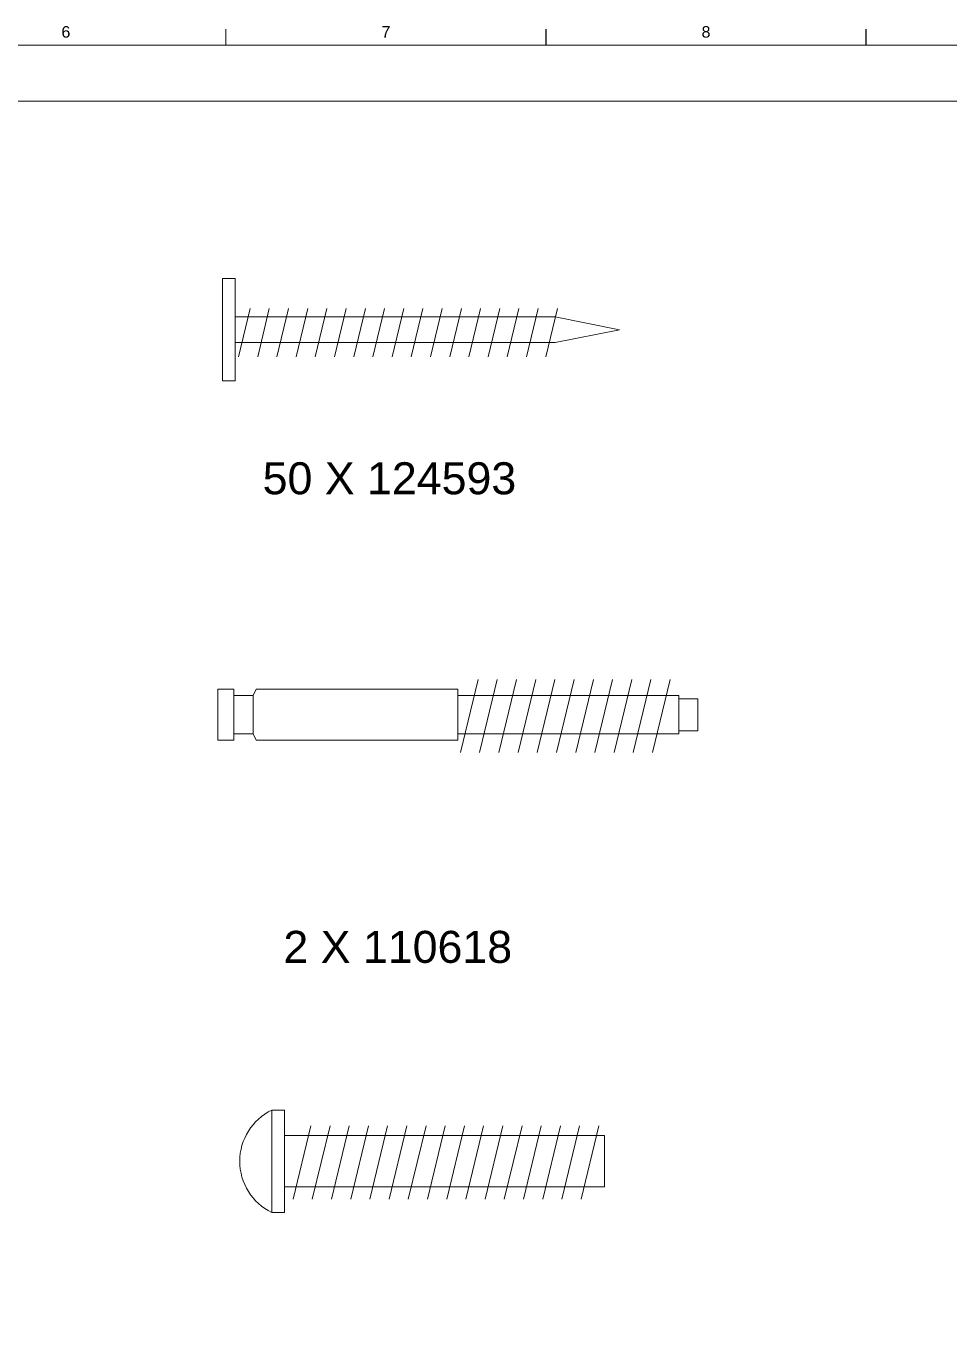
# Paper-space layout 'A735' of a CAD drawing. Header units: centimetres, sheet in millimetres. Extents: x 12 to 578, y 3 to 408.
# Drawn here: x 289.8 to 434, y 204.9 to 407.8 of the extents above; entities that cross this region are included whole.
import ezdxf
from ezdxf.enums import TextEntityAlignment as Align

# ---------------------------------------------------------------- set-up
doc = ezdxf.new("R2010")
doc.units = ezdxf.units.CM
for name, color, linetype, lineweight in [('A-SECT-MCUT1', 7, 'Continuous', 13), ('G-ANNO-TEXT', 3, 'Continuous', 18), ('G-ANNO-TTLB', 3, 'Continuous', 18)]:
    doc.layers.add(name, color=color, linetype=linetype, lineweight=lineweight)
doc.layers.add('G-ANNO-NPLT', color=2, linetype='Continuous', lineweight=18, plot=False)
doc.styles.add('ARIAL', font='arial.ttf')

psp = doc.layouts.new('A735')

# ---------------------------------------------------------------- linework, layer by layer
at = {"layer": 'A-SECT-MCUT1'}
for p, q in [((320.54, 368.39), (320.54, 352.39)), ((322.54, 368.39), (320.54, 368.39)), ((322.54, 352.39), (322.54, 368.39)), ((323.04, 356.17), (324.86, 363.71)), ((326.04, 356.17), (327.86, 363.71)), ((329.04, 356.17), (330.86, 363.71)), ((332.04, 356.17), (333.86, 363.71)), ((335.04, 356.17), (336.86, 363.71)), ((338.04, 356.17), (339.86, 363.71)), ((341.04, 356.17), (342.86, 363.71)), ((344.04, 356.17), (345.86, 363.71)), ((347.04, 356.17), (348.86, 363.71)), ((350.04, 356.17), (351.86, 363.71)), ((353.04, 356.17), (354.86, 363.71)), ((356.04, 356.17), (357.86, 363.71)), ((359.04, 356.17), (360.86, 363.71)), ((362.04, 356.17), (363.86, 363.71)), ((365.04, 356.17), (366.86, 363.71)), ((368.04, 356.17), (369.86, 363.71)), ((371.04, 356.17), (372.86, 363.71)), ((322.54, 362.39), (372.54, 362.39)), ((372.54, 362.39), (382.54, 360.39)), ((382.54, 360.39), (372.54, 358.39)), ((322.54, 358.39), (372.54, 358.39)), ((320.54, 352.39), (322.54, 352.39)), ((357.72, 294.34), (360.48, 305.77)), ((360.72, 294.34), (363.48, 305.77)), ((363.72, 294.34), (366.48, 305.77)), ((366.72, 294.34), (369.48, 305.77)), ((369.72, 294.34), (372.48, 305.77)), ((372.72, 294.34), (375.48, 305.77)), ((375.72, 294.34), (378.48, 305.77)), ((378.72, 294.34), (381.48, 305.77)), ((381.72, 294.34), (384.48, 305.77)), ((384.72, 294.34), (387.48, 305.77)), ((387.72, 294.34), (390.48, 305.77)), ((319.82, 304.26), (319.82, 296.26)), ((322.32, 304.26), (319.82, 304.26)), ((322.32, 304.26), (322.32, 296.26)), ((325.32, 303.26), (322.32, 303.26)), ((325.32, 303.26), (325.82, 304.26)), ((325.32, 303.26), (325.32, 297.26)), ((357.32, 304.26), (325.82, 304.26)), ((357.32, 304.26), (357.32, 296.26)), ((357.32, 303.26), (391.82, 303.26)), ((391.82, 303.26), (391.82, 297.26)), ((391.82, 302.76), (394.82, 302.76)), ((394.82, 297.76), (394.82, 302.76)), ((325.32, 297.26), (322.32, 297.26)), ((325.32, 297.26), (325.82, 296.26)), ((357.32, 297.26), (391.82, 297.26)), ((391.82, 297.76), (394.82, 297.76)), ((319.82, 296.26), (322.32, 296.26)), ((325.82, 296.26), (357.32, 296.26)), ((328.24, 238.5), (328.24, 222.5)), ((330.24, 238.5), (328.24, 238.5)), ((330.24, 222.5), (330.24, 238.5)), ((331.57, 224.6), (334.34, 236.04)), ((334.57, 224.6), (337.34, 236.04)), ((337.57, 224.6), (340.34, 236.04)), ((340.57, 224.6), (343.34, 236.04)), ((343.57, 224.6), (346.34, 236.04)), ((346.57, 224.6), (349.34, 236.04)), ((349.57, 224.6), (352.34, 236.04)), ((352.57, 224.6), (355.34, 236.04)), ((355.57, 224.6), (358.34, 236.04)), ((358.57, 224.6), (361.34, 236.04)), ((361.57, 224.6), (364.34, 236.04)), ((364.57, 224.6), (367.34, 236.04)), ((367.57, 224.6), (370.34, 236.04)), ((370.57, 224.6), (373.34, 236.04)), ((373.57, 224.6), (376.34, 236.04)), ((376.57, 224.6), (379.34, 236.04)), ((330.24, 234.5), (380.24, 234.5)), ((380.24, 234.5), (380.24, 226.5)), ((380.24, 226.5), (330.24, 226.5)), ((328.24, 222.5), (330.24, 222.5))]:
    psp.add_line(p, q, dxfattribs=at)
psp.add_arc((332.14, 230.5), 8.9, 115.9892, 244.0108, dxfattribs=at)
at = {"layer": 'G-ANNO-NPLT'}
psp.add_lwpolyline([(29.12, 396.12), (562.2, 396.12), (562.2, 27.08), (29.12, 27.08)], close=True, dxfattribs=at)
at = {"layer": 'G-ANNO-TTLB'}
psp.add_line((572.49, 404.85), (15.08, 404.85), dxfattribs=at)
at = {"layer": 'G-ANNO-TTLB', "const_width": 0.18, "flags": 128}
for points in [[(321.08, 407.35), (321.08, 404.85)], [(371.08, 407.35), (371.08, 404.85)], [(421.08, 407.35), (421.08, 404.85)]]:
    psp.add_lwpolyline(points, dxfattribs=at)

# ---------------------------------------------------------------- texts
at = {"layer": 'G-ANNO-TEXT', "style": 'ARIAL'}
for s, p in [('6', (296.08, 406.92)), ('7', (346.08, 406.92)), ('8', (396.08, 406.92))]:
    psp.add_text(s, height=1.8, dxfattribs=at).set_placement(p, align=Align.MIDDLE_CENTER)
at = {"layer": 'G-ANNO-TEXT', "char_height": 5, "attachment_point": 1}
for s, insert in [('{\\fArial|b0|i0|c134|p34;50 X 124593}', (326.82, 339.69)), ('{\\fArial|b0|i0|c134|p34;2 X 110618}', (330.06, 266.49))]:
    psp.add_mtext_dynamic_manual_height_columns(s, width=76.0455, gutter_width=1, heights=[0], dxfattribs=dict(at, insert=insert))

doc.saveas('drawing.dxf')
